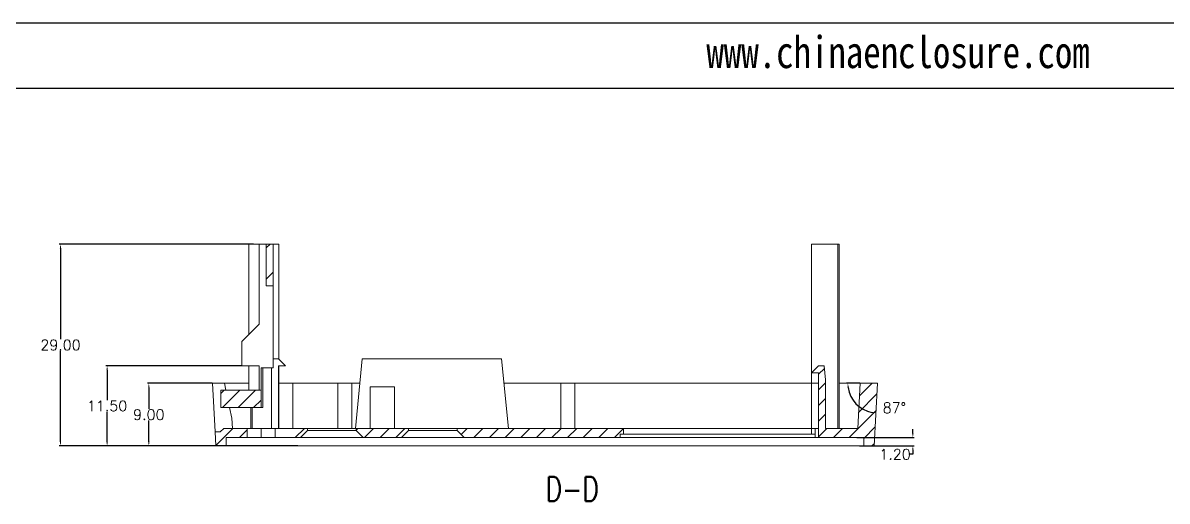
# Model space of a CAD drawing. Header units: inches. Extents: x 1113 to 3281, y 573 to 1166.
# Drawn here: x 2170.5 to 2334.8, y 899.3 to 968 of the extents above; entities that cross this region are included whole.
import ezdxf

# ---------------------------------------------------------------- set-up
doc = ezdxf.new("R2010")
doc.units = ezdxf.units.IN
doc.layers.add('文字', color=81, linetype='Continuous')
doc.styles.add('SLDTEXTSTYLE3', font='TXT', dxfattribs={"width": 0.75, "bigfont": 'bigfont'})
doc.styles.get("Standard").update_dxf_attribs({"font": 'txt', "bigfont": 'gbcbig.shx'})
doc.styles.add('宋体', font='', dxfattribs={"width": 0.8, "height": 3.5})
doc.styles.get('宋体').set_extended_font_data('SimSun')
doc.dimstyles.new('2', dxfattribs={"dimtxt": 1.5, "dimasz": 0.6, "dimexe": 0.18, "dimexo": 0.0625, "dimgap": 0.09, "dimtad": 0, "dimtih": 1, "dimtoh": 1, "dimzin": 0, "dimdsep": 46, "dimtxsty": 'Standard', "dimcen": 0, "dimadec": 0, "dimazin": 2, "dimtfac": 1, "dimtofl": 0, "dimtmove": 0, "dimatfit": 3, "dimfxl": 0, "dimtolj": 1, "dimtzin": 0, "dimarcsym": 0})
pattern_1 = [(45, (2774.5475, 723.5055), (-2.245064, 2.245064), [])]

# ---------------------------------------------------------------- blocks, each defined once
blk = doc.blocks.new('*D366')
at = {"color": 0, "lineweight": -2, "transparency": 16777216}
for p, q in [((2197.66, 916.2), (2188.38, 916.2)), ((2188.56, 915.6), (2188.56, 912.54)), ((2188.56, 907.8), (2188.56, 910.86)), ((2200.94, 907.2), (2188.38, 907.2))]:
    blk.add_line(p, q, dxfattribs=at)
at = {"color": 0, "transparency": 16777216}
for points in [[(2188.46, 915.6), (2188.66, 915.6), (2188.56, 916.2)], [(2188.46, 907.8), (2188.66, 907.8), (2188.56, 907.2)]]:
    blk.add_solid(points, dxfattribs=at)
at = {"layer": 'Defpoints', "color": 0, "transparency": 16777216}
for p in [(2188.56, 916.2), (2197.72, 916.2), (2201.01, 907.2)]:
    blk.add_point(p, dxfattribs=at)
at = {"color": 0, "transparency": 16777216, "insert": (2188.56, 911.7), "char_height": 1.5, "attachment_point": 5}
blk.add_mtext('\\A1;9.00', dxfattribs=at)
blk = doc.blocks.new('*D416')
at = {"color": 0, "lineweight": -2, "transparency": 16777216}
for p, q in [((2298.29, 909), (2298.29, 909.6)), ((2290.22, 908.4), (2298.47, 908.4)), ((2290.64, 907.2), (2298.47, 907.2)), ((2298.29, 906), (2297.69, 906)), ((2298.29, 906.6), (2298.29, 906))]:
    blk.add_line(p, q, dxfattribs=at)
at = {"color": 0, "transparency": 16777216}
for points in [[(2298.19, 909), (2298.39, 909), (2298.29, 908.4)], [(2298.19, 906.6), (2298.39, 906.6), (2298.29, 907.2)]]:
    blk.add_solid(points, dxfattribs=at)
at = {"layer": 'Defpoints', "color": 0, "transparency": 16777216}
for p in [(2290.16, 908.4), (2290.57, 907.2), (2298.29, 907.2)]:
    blk.add_point(p, dxfattribs=at)
at = {"color": 0, "transparency": 16777216, "insert": (2295.73, 906), "char_height": 1.5, "attachment_point": 5}
blk.add_mtext('\\A1;1.20', dxfattribs=at)
blk = doc.blocks.new('*D417')
at = {"color": 0, "lineweight": -2, "transparency": 16777216}
blk.add_line((2290.65, 916.2), (2288.77, 916.2), dxfattribs=at)
blk.add_arc((2293.22, 916.2), 4.27, 188.0574, 258.9426, dxfattribs=at)
at = {"color": 0, "transparency": 16777216}
for points in [[(2288.89, 915.6), (2289.09, 915.61), (2288.95, 916.2)], [(2292.41, 912.11), (2292.39, 911.91), (2292.99, 911.94)]]:
    blk.add_solid(points, dxfattribs=at)
at = {"layer": 'Defpoints', "color": 0, "transparency": 16777216}
for p in [(2290.71, 916.2), (2293.22, 916.2), (2293.22, 916.2), (2289.48, 914.13), (2292.75, 907.2)]:
    blk.add_point(p, dxfattribs=at)
at = {"color": 0, "transparency": 16777216, "insert": (2295.63, 912.68), "char_height": 1.5, "attachment_point": 5}
blk.add_mtext('\\A1;87°', dxfattribs=at)
blk = doc.blocks.new('*D418')
at = {"color": 0, "lineweight": -2, "transparency": 16777216}
for p, q in [((2201.86, 918.7), (2182.39, 918.7)), ((2182.57, 918.1), (2182.57, 913.79)), ((2182.57, 907.8), (2182.57, 912.11)), ((2209.96, 907.2), (2182.39, 907.2))]:
    blk.add_line(p, q, dxfattribs=at)
at = {"color": 0, "transparency": 16777216}
for points in [[(2182.47, 918.1), (2182.67, 918.1), (2182.57, 918.7)], [(2182.47, 907.8), (2182.67, 907.8), (2182.57, 907.2)]]:
    blk.add_solid(points, dxfattribs=at)
at = {"layer": 'Defpoints', "color": 0, "transparency": 16777216}
for p in [(2182.57, 918.7), (2201.92, 918.7), (2210.03, 907.2)]:
    blk.add_point(p, dxfattribs=at)
at = {"color": 0, "transparency": 16777216, "insert": (2182.57, 912.95), "char_height": 1.5, "attachment_point": 5}
blk.add_mtext('\\A1;11.50', dxfattribs=at)
blk = doc.blocks.new('*D419')
at = {"color": 0, "lineweight": -2, "transparency": 16777216}
for p, q in [((2203.61, 936.2), (2175.69, 936.2)), ((2175.87, 935.6), (2175.87, 922.54)), ((2175.87, 907.8), (2175.87, 920.86)), ((2205.54, 907.2), (2175.69, 907.2))]:
    blk.add_line(p, q, dxfattribs=at)
at = {"color": 0, "transparency": 16777216}
for points in [[(2175.77, 935.6), (2175.97, 935.6), (2175.87, 936.2)], [(2175.77, 907.8), (2175.97, 907.8), (2175.87, 907.2)]]:
    blk.add_solid(points, dxfattribs=at)
at = {"layer": 'Defpoints', "color": 0, "transparency": 16777216}
for p in [(2175.87, 936.2), (2203.67, 936.2), (2205.61, 907.2)]:
    blk.add_point(p, dxfattribs=at)
at = {"color": 0, "transparency": 16777216, "insert": (2175.87, 921.7), "char_height": 1.5, "attachment_point": 5}
blk.add_mtext('\\A1;29.00', dxfattribs=at)

msp = doc.modelspace()

# ---------------------------------------------------------------- hatches: boundary and pattern name
at = {"linetype": 'Continuous', "lineweight": 0}
h = msp.add_hatch(dxfattribs=at)
h.set_pattern_fill('ANSI31', style=0)
h.set_pattern_definition(pattern_1)
h.paths.add_polyline_path([(2206.418, 936.204), (2205.418, 936.204), (2205.418, 930.204), (2206.418, 930.204)], flags=0)
h = msp.add_hatch(dxfattribs=at)
h.set_pattern_fill('ANSI31', color=4, scale=0.5, style=0)
h.paths.add_polyline_path([(2290.714, 916.204), (2290.374, 909.704), (2285.746, 909.704), (2285.746, 916.704), (2285.546, 918.704), (2284.746, 918.704), (2283.746, 917.704), (2284.746, 917.704), (2284.746, 908.404), (2291.246, 908.404), (2291.246, 907.204), (2292.746, 907.204), (2293.218, 916.204)], flags=0)
h = msp.add_hatch(dxfattribs=at)
h.set_pattern_fill('ANSI31', color=4, scale=0.5, style=0)
h.paths.add_polyline_path([(2204.689, 915.204), (2198.918, 915.204), (2198.918, 912.704), (2204.689, 912.704)], flags=0)
h = msp.add_hatch(dxfattribs=at)
h.set_pattern_fill('ANSI31', color=4, scale=0.5, style=0)
h.paths.add_polyline_path([(2198.81, 909.204), (2198.085, 909.204), (2198.189, 907.204), (2199.689, 907.204), (2199.689, 908.404), (2202.689, 908.404), (2202.689, 909.704), (2199.31, 909.704)], flags=0)
h = msp.add_hatch(dxfattribs=at)
h.set_pattern_fill('ANSI31', style=0)
h.set_pattern_definition(pattern_1)
h.paths.add_polyline_path([(2211.346, 909.704), (2206.689, 909.704), (2206.689, 908.404), (2210.346, 908.404), (2211.346, 909.404)], flags=0)
h = msp.add_hatch(dxfattribs=at)
h.set_pattern_fill('ANSI31', color=4, scale=0.5, style=0)
h.paths.add_polyline_path([(2224.846, 908.404), (2225.846, 909.404), (2225.846, 909.704), (2218.346, 909.704), (2218.346, 909.404), (2219.346, 908.404)], flags=0)
h = msp.add_hatch(dxfattribs=at)
h.set_pattern_fill('ANSI31', color=4, scale=0.5, style=0)
h.paths.add_polyline_path([(2256.246, 908.404), (2256.246, 908.904), (2256.746, 908.904), (2256.746, 909.704), (2232.846, 909.704), (2232.846, 909.404), (2233.846, 908.404)], flags=0)

# ---------------------------------------------------------------- linework, layer by layer
for p, q in [((2064.595, 968.002), (2623.302, 968.002)), ((2079.052, 958.597), (2613.896, 958.597))]:
    msp.add_line(p, q)
at = {"color": 7, "linetype": 'Continuous', "lineweight": 15}
for p, q in [((2202.918, 923.204), (2202.918, 936.204)), ((2202.918, 936.204), (2204.418, 936.204)), ((2204.418, 924.704), (2204.418, 936.204)), ((2204.418, 936.204), (2205.418, 936.204)), ((2205.418, 930.204), (2205.418, 936.204)), ((2205.418, 936.204), (2206.418, 936.204)), ((2206.418, 936.204), (2206.418, 930.204)), ((2207.218, 936.204), (2206.418, 936.204)), ((2207.218, 936.204), (2207.218, 919.676)), ((2283.718, 936.204), (2287.518, 936.204)), ((2283.718, 936.204), (2283.718, 909.704)), ((2287.518, 909.704), (2287.518, 936.204)), ((2287.718, 936.204), (2287.518, 936.204)), ((2287.718, 909.704), (2287.718, 936.204)), ((2205.418, 930.204), (2206.418, 930.204)), ((2206.418, 918.404), (2206.418, 930.204)), ((2204.418, 924.704), (2201.918, 922.204)), ((2201.918, 918.704), (2201.918, 922.204)), ((2201.918, 918.704), (2204.418, 918.704)), ((2202.918, 915.204), (2202.918, 918.704)), ((2204.418, 915.204), (2204.418, 918.704)), ((2206.418, 919.704), (2207.189, 919.704)), ((2208.189, 918.704), (2207.189, 919.704)), ((2208.189, 918.704), (2207.189, 918.704)), ((2207.189, 909.704), (2207.189, 918.704)), ((2207.218, 918.704), (2207.218, 909.704)), ((2218.218, 909.704), (2219.218, 919.704)), ((2219.218, 919.704), (2239.218, 919.704)), ((2239.218, 919.704), (2240.218, 909.704)), ((2283.746, 917.704), (2284.746, 918.704)), ((2284.746, 918.704), (2285.546, 918.704)), ((2285.546, 918.704), (2285.746, 916.704)), ((2206.418, 918.404), (2204.689, 918.404)), ((2204.689, 918.404), (2204.689, 915.204)), ((2204.918, 912.704), (2204.918, 918.404)), ((2206.189, 909.704), (2206.189, 918.404)), ((2283.746, 917.704), (2284.746, 917.704)), ((2284.746, 917.704), (2284.746, 908.404)), ((2199.421, 916.204), (2197.718, 916.204)), ((2198.085, 909.204), (2197.718, 916.204)), ((2199.634, 915.204), (2199.421, 916.204)), ((2202.918, 916.204), (2199.421, 916.204)), ((2207.218, 916.204), (2207.218, 909.704)), ((2207.218, 916.204), (2209.218, 916.204)), ((2209.218, 909.704), (2209.218, 916.204)), ((2215.718, 916.204), (2209.218, 916.204)), ((2215.718, 916.204), (2215.718, 909.704)), ((2215.718, 916.204), (2217.718, 916.204)), ((2217.718, 909.704), (2217.718, 916.204)), ((2218.868, 916.204), (2217.718, 916.204)), ((2220.346, 915.704), (2220.346, 909.704)), ((2220.346, 915.704), (2223.846, 915.704)), ((2223.846, 909.704), (2223.846, 915.704)), ((2247.718, 916.204), (2239.568, 916.204)), ((2247.718, 916.204), (2247.718, 909.704)), ((2247.718, 916.204), (2249.718, 916.204)), ((2249.718, 909.704), (2249.718, 916.204)), ((2283.718, 916.204), (2249.718, 916.204)), ((2283.746, 916.204), (2283.746, 909.704)), ((2283.746, 916.204), (2284.746, 916.204)), ((2285.746, 909.704), (2285.746, 916.704)), ((2290.714, 916.204), (2287.718, 916.204)), ((2290.374, 909.704), (2290.714, 916.204)), ((2293.218, 916.204), (2290.714, 916.204)), ((2292.746, 907.204), (2293.218, 916.204)), ((2198.918, 915.204), (2204.689, 915.204)), ((2198.918, 915.204), (2198.918, 912.704)), ((2204.689, 912.704), (2204.689, 915.204)), ((2198.918, 912.704), (2204.689, 912.704)), ((2200.483, 911.211), (2200.165, 912.704)), ((2203.218, 909.704), (2203.218, 912.704)), ((2203.418, 909.704), (2203.418, 912.704)), ((2204.689, 912.704), (2204.918, 912.704)), ((2200.562, 909.704), (2200.483, 911.211)), ((2198.085, 909.204), (2198.81, 909.204)), ((2198.085, 909.204), (2198.189, 907.204)), ((2199.31, 909.704), (2198.81, 909.204)), ((2202.689, 909.704), (2199.31, 909.704)), ((2202.689, 908.404), (2202.689, 909.704)), ((2202.689, 909.704), (2204.689, 909.704)), ((2204.689, 908.404), (2204.689, 909.704)), ((2204.689, 909.704), (2206.189, 909.704)), ((2206.189, 909.704), (2206.689, 909.704)), ((2211.346, 909.704), (2206.689, 909.704)), ((2206.689, 909.704), (2206.689, 908.404)), ((2211.346, 909.404), (2210.346, 908.404)), ((2211.346, 909.404), (2211.346, 909.704)), ((2211.346, 909.704), (2218.346, 909.704)), ((2211.346, 909.404), (2218.346, 909.404)), ((2218.346, 909.704), (2218.346, 909.404)), ((2225.846, 909.704), (2218.346, 909.704)), ((2219.346, 908.404), (2218.346, 909.404)), ((2225.846, 909.404), (2224.846, 908.404)), ((2225.846, 909.404), (2225.846, 909.704)), ((2225.846, 909.704), (2232.846, 909.704)), ((2225.846, 909.404), (2232.846, 909.404)), ((2232.846, 909.704), (2232.846, 909.404)), ((2256.746, 909.704), (2232.846, 909.704)), ((2233.846, 908.404), (2232.846, 909.404)), ((2256.246, 908.904), (2256.746, 908.904)), ((2256.246, 908.404), (2256.246, 908.904)), ((2256.746, 908.904), (2256.746, 909.704)), ((2283.718, 909.704), (2256.746, 909.704)), ((2256.746, 908.904), (2283.718, 908.904)), ((2283.718, 909.704), (2283.718, 908.904)), ((2283.746, 909.704), (2283.718, 909.704)), ((2283.718, 908.904), (2284.246, 908.904)), ((2283.746, 909.704), (2284.246, 909.704)), ((2284.246, 909.704), (2284.246, 908.404)), ((2284.246, 909.704), (2284.746, 909.704)), ((2290.374, 909.704), (2285.746, 909.704)), ((2199.689, 907.204), (2198.189, 907.204)), ((2202.689, 908.404), (2199.689, 908.404)), ((2199.689, 907.204), (2199.689, 908.404)), ((2199.689, 907.204), (2291.246, 907.204)), ((2202.689, 908.404), (2204.689, 908.404)), ((2204.689, 908.404), (2206.689, 908.404)), ((2210.346, 908.404), (2206.689, 908.404)), ((2219.346, 908.404), (2210.346, 908.404)), ((2224.846, 908.404), (2219.346, 908.404)), ((2233.846, 908.404), (2224.846, 908.404)), ((2256.246, 908.404), (2233.846, 908.404)), ((2256.246, 908.404), (2284.246, 908.404)), ((2284.246, 908.404), (2284.746, 908.404)), ((2291.246, 908.404), (2284.746, 908.404)), ((2291.246, 908.404), (2291.246, 907.204)), ((2292.746, 907.204), (2291.246, 907.204))]:
    msp.add_line(p, q, dxfattribs=at)

# ---------------------------------------------------------------- texts
at = {"color": 0, "linetype": 'Continuous', "lineweight": 0, "insert": (2249.366, 902.769), "char_height": 3.5, "attachment_point": 2, "style": 'SLDTEXTSTYLE3'}
msp.add_mtext('{\\Ftxt,bigfont|c134;D-D}', dxfattribs=at)
at = {"layer": '文字', "color": 0, "insert": (2268.64, 966.106), "char_height": 4.59842, "width": 80.78975, "attachment_point": 1, "style": '宋体'}
msp.add_mtext('www.chinaenclosure.com', dxfattribs=at)

# ---------------------------------------------------------------- dimensions: what is measured, and where the dimension line sits
for base, p1, p2, picture, middle in [((2175.873, 936.204), (2205.605, 907.204), (2203.668, 936.204), '*D419', (2175.873, 921.704)), ((2182.566, 918.704), (2210.027, 907.204), (2201.918, 918.704), '*D418', (2182.566, 912.954)), ((2188.562, 916.204), (2201.005, 907.204), (2197.718, 916.204), '*D366', (2188.562, 911.704)), ((2298.292, 907.204), (2290.157, 908.404), (2290.575, 907.204), '*D416', (2295.727, 906.004))]:
    dim = msp.add_linear_dim(base=base, p1=p1, p2=p2, angle=90, dimstyle='2')
    dim.commit()
    dim.dimension.update_dxf_attribs({"geometry": picture, "text_midpoint": middle})
dim = msp.add_angular_dim_2l(base=(2289.483, 914.134), line1=((2293.218, 916.204), (2290.714, 916.204)), line2=((2292.746, 907.204), (2293.218, 916.204)), dimstyle='2')
dim.commit()
dim.dimension.update_dxf_attribs({"geometry": '*D417', "text_midpoint": (2295.63, 912.681), "dimtype": 162})

doc.saveas('drawing.dxf')
